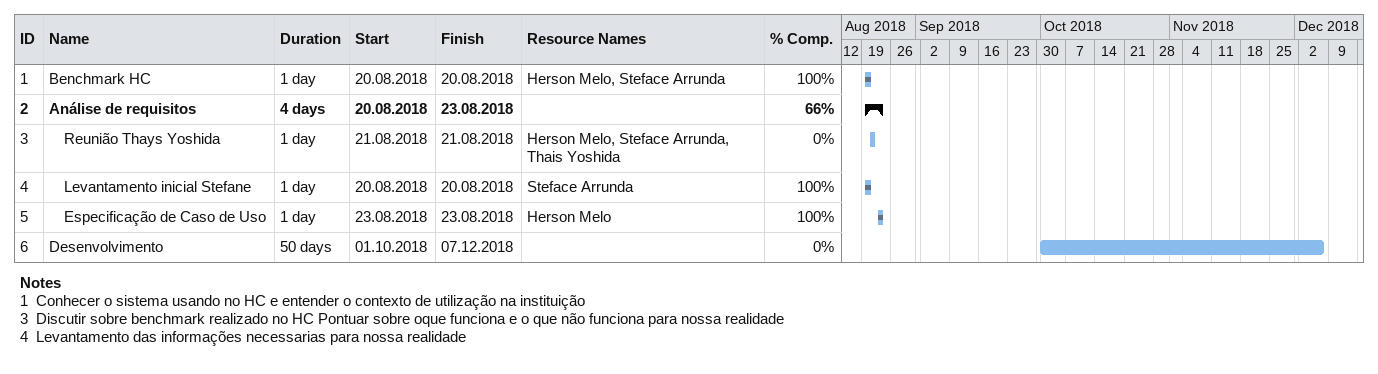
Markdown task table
| ID | Level | Task | Duration | Start | Finish | Resources | % complete |
|---|---|---|---|---|---|---|---|
| 1 | 1 | Benchmark HC | 1d | 2018-08-20 | 2018-08-20 | Herson Melo, Steface Arrunda | 100 |
| 2 | 1 | **Análise de requisitos** | 4d | 2018-08-20 | 2018-08-23 |  | 66 |
| 3 | 2 | Reunião Thays Yoshida | 1d | 2018-08-21 | 2018-08-21 | Herson Melo, Steface Arrunda, Thais Yoshida | 0 |
| 4 | 2 | Levantamento inicial Stefane | 1d | 2018-08-20 | 2018-08-20 | Steface Arrunda | 100 |
| 5 | 2 | Especificação de Caso de Uso | 1d | 2018-08-23 | 2018-08-23 | Herson Melo | 100 |
| 6 | 1 | Desenvolvimento | 50d | 2018-10-01 | 2018-12-07 |  | 0 |

Notes
- 1: Conhecer o sistema usando no HC e entender o contexto de utilização na instituição
- 3: Discutir sobre benchmark realizado no HC Pontuar sobre oque funciona e o que não funciona para nossa realidade
- 4: Levantamento das informações necessarias para nossa realidade
